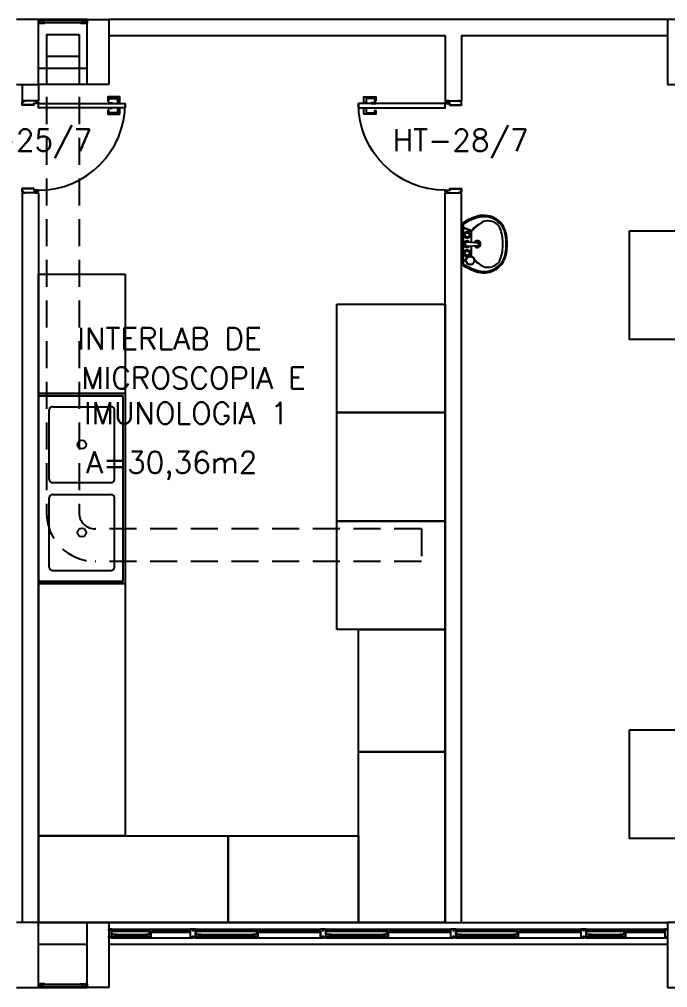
# Model space of a CAD drawing. Header units: millimetres. Extents: x 2128 to 2646, y 1972 to 2207.
# Drawn here: x 2482.24 to 2488.21, y 2093.32 to 2102.24 of the extents above; entities that cross this region are included whole.
import ezdxf

# ---------------------------------------------------------------- set-up
doc = ezdxf.new("R2010")
doc.units = ezdxf.units.MM
doc.linetypes.add('HIDDEN', pattern=[0.375, 0.25, -0.125])
for name, color, linetype in [('AC-PROJEÇÃO', 1, 'HIDDEN'), ('AC-VISTA', 2, 'Continuous'), ('AR-ALV', 2, 'Continuous'), ('AR-BANCADAS', 1, 'Continuous'), ('AR-ESQ', 1, 'Continuous'), ('AR-ESTC', 3, 'Continuous'), ('AR-PEITORIL', 1, 'Continuous'), ('AR-PORTA', 1, 'Continuous'), ('AR-WC', 7, 'Continuous'), ('BC- VISTA', 1, 'Continuous'), ('BC-CUBA', 1, 'Continuous'), ('COZ1', 1, 'Continuous'), ('DT-ESQ-BAGUETE-C', 1, 'Continuous'), ('DT-ESQ-BAGUETE-V', 1, 'Continuous'), ('DT-ESQ-CHAPA DOBRADA-V', 1, 'Continuous'), ('DT-ESQ-PERFIL CADEIRA-C', 2, 'Continuous'), ('DT-ESQ-PERFIL CADEIRA-V', 2, 'Continuous'), ('DT-ESQ-PERFIL U SIMPLES-C', 2, 'Continuous'), ('DT-ESQ-PERFIL U-C', 2, 'Continuous'), ('DT-ESQ-PERFIL U-V', 1, 'Continuous'), ('DT-ESQ-VENEZIANA-C', 1, 'Continuous'), ('DT-ESQ-VENEZIANA-V', 1, 'Continuous'), ('DT-ESQ-VIDRO-C', 2, 'Continuous'), ('DT-TXTMOD', 1, 'Continuous'), ('ENDEREÇO', 2, 'Continuous'), ('maçaneta', 1, 'Continuous'), ('mov', 1, 'Continuous'), ('PM-PERFIL U-C', 2, 'Continuous'), ('pm1', 2, 'Continuous'), ('TEXTO', 2, 'Continuous'), ('WC1', 1, 'Continuous'), ('WC2', 1, 'Continuous'), ('WC3', 1, 'Continuous'), ('Área', 2, 'Continuous')]:
    doc.layers.add(name, color=color, linetype=linetype)
doc.styles.add('S10', font='simplex.shx', dxfattribs={"height": 0.1})
doc.styles.add('UNB-100', font='simplex.shx', dxfattribs={"height": 0.2})
doc.styles.add('UNB1-100', font='simplex.shx', dxfattribs={"height": 0.2})

# ---------------------------------------------------------------- blocks, each defined once
blk = doc.blocks.new('BCP17')
at = {"layer": 'BC- VISTA'}
blk.add_lwpolyline([(0.8, 0), (0.8, -2.325), (0, -2.325), (0, 0)], close=True, dxfattribs=at)
blk = doc.blocks.new('BCP08')
at = {"layer": 'BC- VISTA'}
blk.add_lwpolyline([(0.8, 0), (0.8, -1.1), (0, -1.1), (0, 0)], close=True, dxfattribs=at)
blk = doc.blocks.new('LVTR-01P')
at = {"layer": 'WC1'}
for centre, radius, start, end in [((0.2424, -0.2861), 0.5176, 146.45009, 164.88853), ((-0.2424, -0.2861), 0.5176, 15.11147, 33.54991), ((-0.0544, -0.2059), 0.2102, 164.88853, 261.87462), ((0.0544, -0.2059), 0.2102, 278.12538, 15.11147), ((0, 0.175), 0.595, 261.87462, 270), ((0, 0.175), 0.595, 270, 278.12538)]:
    blk.add_arc(centre, radius, start, end, dxfattribs=at)
at = {"layer": 'WC2'}
for p, q in [((0.189, 0), (-0.189, 0)), ((-0.1869, -0.02), (0.1869, -0.02)), ((-0.0199, -0.0561), (-0.0119, -0.1511)), ((0.0195, -0.0561), (0.0115, -0.1511)), ((-0.112, -0.0924), (-0.0168, -0.0924)), ((0.0165, -0.0924), (0.1161, -0.0924))]:
    blk.add_line(p, q, dxfattribs=at)
for centre, radius in [((-0.15, -0.08), 0.04), ((-0.084, -0.0525), 0.02), ((0.084, -0.0525), 0.02)]:
    blk.add_circle(centre, radius, dxfattribs=at)
for centre, radius, start, end in [((-0.0002, -0.0527), 0.02, 350.37518, 189.62482), ((-0.0909, -0.2449), 0.1233, 139.44029, 252.413), ((4.9199, -4.5336), 6.7189, 138.93408, 139.44029), ((-0.0002, -0.1501), 0.0118, 184.81241, 355.18759), ((0.1161, -0.105), 0.0126, 41.32768, 90), ((-4.9199, -4.5336), 6.7189, 40.55971, 41.32768), ((0.0909, -0.2449), 0.1233, 287.587, 40.55971), ((0, 0.042), 0.4242, 252.413, 270), ((0, 0.042), 0.4242, 270, 287.587)]:
    blk.add_arc(centre, radius, start, end, dxfattribs=at)
at = {"layer": 'WC3'}
for p, q in [((-0.152, -0.02), (-0.152, -0.0401)), ((-0.148, -0.02), (-0.148, -0.0401)), ((-0.148, -0.0276), (-0.1415, -0.0409)), ((-0.148, -0.0335), (-0.1456, -0.0402)), ((0.1518, -0.02), (0.1161, -0.0924)), ((0.1528, -0.02), (0.1256, -0.0967))]:
    blk.add_line(p, q, dxfattribs=at)
for centre, radius in [((-0.15, -0.08), 0.037), ((-0.084, -0.0525), 0.03), ((0.084, -0.0525), 0.03)]:
    blk.add_circle(centre, radius, dxfattribs=at)
for centre, radius, start, end in [((0.2424, -0.2861), 0.505, 148.20722, 165.28172), ((0, -0.0525), 0.03, 308.80431, 231.19569), ((-0.2424, -0.2861), 0.505, 14.71828, 31.79278), ((-0.0531, -0.2084), 0.1995, 165.28172, 262.11494), ((5.2813, -4.0721), 6.7189, 143.96959, 144.44029), ((0, -0.1449), 0.0315, 117.94879, 62.76724), ((0, -0.1449), 0.021, 130.92554, 50.29094), ((0.0531, -0.2084), 0.1995, 277.88506, 14.71828), ((0.1319, -0.1152), 0.0137, 36.16525, 98.27106), ((-5.2813, -4.0721), 6.7189, 35.55971, 36.16525), ((0, 0.175), 0.5866, 262.11494, 270), ((0, 0.175), 0.5866, 270, 277.88506)]:
    blk.add_arc(centre, radius, start, end, dxfattribs=at)
blk = doc.blocks.new('BCP29')
at = {"layer": 'BC- VISTA'}
for p, q in [((0, -1), (0, 0)), ((0, 0), (1, 0)), ((1, 0), (1, -1)), ((1, -1), (0, -1))]:
    blk.add_line(p, q, dxfattribs=at)
blk = doc.blocks.new('BCP27')
at = {"layer": 'BC- VISTA'}
blk.add_lwpolyline([(0.8, 0), (0.8, -1.125), (0, -1.125), (0, 0)], close=True, dxfattribs=at)
blk = doc.blocks.new('CUBApnt-01P')
at = {"layer": 'COZ1'}
for p, q in [((-0.35, -0.1305), (-0.35, -0.6705)), ((-0.32, -0.1005), (0.32, -0.1005)), ((0.35, -0.1305), (0.35, -0.6705)), ((-0.32, -0.7005), (0.32, -0.7005))]:
    blk.add_line(p, q, dxfattribs=at)
blk.add_circle((0, -0.4005), 0.04, dxfattribs=at)
for centre, start, end in [((-0.32, -0.1305), 90, 180), ((0.32, -0.1305), 0, 90), ((-0.32, -0.6705), 180, 270), ((0.32, -0.6705), 270, 0)]:
    blk.add_arc(centre, 0.03, start, end, dxfattribs=at)
blk = doc.blocks.new('BCP04')
at = {"layer": 'BC- VISTA'}
for p, q in [((0, -0.02), (0.78, -0.02)), ((0.78, -0.02), (0.78, -1.73)), ((0.78, -1.73), (0, -1.73))]:
    blk.add_line(p, q, dxfattribs=at)
blk.add_lwpolyline([(0.8, 0), (0.8, -1.75), (0, -1.75), (0, 0)], close=True, dxfattribs=at)
at = {"layer": 'BC-CUBA', "rotation": 90}
for p in [(0, -0.47), (0, -1.28)]:
    blk.add_blockref('CUBApnt-01P', p, dxfattribs=at)
blk = doc.blocks.new('BCP16')
at = {"layer": 'BC- VISTA'}
blk.add_lwpolyline([(0.8, 0), (0.8, -1.75), (0, -1.75), (0, 0)], close=True, dxfattribs=at)
blk = doc.blocks.new('BCP14')
at = {"layer": 'BC- VISTA'}
blk.add_lwpolyline([(0.8, 0), (0.8, -1.575), (0, -1.575), (0, 0)], close=True, dxfattribs=at)
blk = doc.blocks.new('BCP11')
at = {"layer": 'BC- VISTA'}
blk.add_lwpolyline([(0.8, 0), (0.8, -1.2), (0, -1.2), (0, 0)], close=True, dxfattribs=at)
blk = doc.blocks.new('BCL15')
at = {"layer": 'BC- VISTA'}
blk.add_lwpolyline([(1, 0), (1, -1.4), (0, -1.4), (0, 0)], close=True, dxfattribs=at)
blk = doc.blocks.new('EF40-P')
at = {"layer": 'DT-ESQ-BAGUETE-C', "ltscale": 0.1}
for points in [[(0.4225, -0.08), (0.409, -0.08), (0.409, -0.0785), (0.422, -0.0785, 0.414214), (0.4225, -0.078), (0.4225, -0.067, 0.414214), (0.422, -0.0665), (0.409, -0.0665), (0.409, -0.065), (0.4225, -0.065, -0.414214), (0.424, -0.0665), (0.424, -0.0785, -0.414214)], [(0.7015, -0.08), (0.715, -0.08), (0.715, -0.0785), (0.702, -0.0785, -0.414214), (0.7015, -0.078), (0.7015, -0.067, -0.414214), (0.702, -0.0665), (0.715, -0.0665), (0.715, -0.065), (0.7015, -0.065, 0.414214), (0.7, -0.0665), (0.7, -0.0785, 0.414214)], [(1.41, -0.08), (1.3965, -0.08), (1.3965, -0.0785), (1.4095, -0.0785, 0.414214), (1.41, -0.078), (1.41, -0.067, 0.414214), (1.4095, -0.0665), (1.3965, -0.0665), (1.3965, -0.065), (1.41, -0.065, -0.414214), (1.4115, -0.0665), (1.4115, -0.0785, -0.414214)], [(1.9015, -0.08), (1.915, -0.08), (1.915, -0.0785), (1.902, -0.0785, -0.414214), (1.9015, -0.078), (1.9015, -0.067, -0.414214), (1.902, -0.0665), (1.915, -0.0665), (1.915, -0.065), (1.9015, -0.065, 0.414214), (1.9, -0.0665), (1.9, -0.0785, 0.414214)], [(2.61, -0.08), (2.5965, -0.08), (2.5965, -0.0785), (2.6095, -0.0785, 0.414214), (2.61, -0.078), (2.61, -0.067, 0.414214), (2.6095, -0.0665), (2.5965, -0.0665), (2.5965, -0.065), (2.61, -0.065, -0.414214), (2.6115, -0.0665), (2.6115, -0.0785, -0.414214)], [(3.1015, -0.08), (3.115, -0.08), (3.115, -0.0785), (3.102, -0.0785, -0.414214), (3.1015, -0.078), (3.1015, -0.067, -0.414214), (3.102, -0.0665), (3.115, -0.0665), (3.115, -0.065), (3.1015, -0.065, 0.414214), (3.1, -0.0665), (3.1, -0.0785, 0.414214)], [(3.81, -0.08), (3.7965, -0.08), (3.7965, -0.0785), (3.8095, -0.0785, 0.414214), (3.81, -0.078), (3.81, -0.067, 0.414214), (3.8095, -0.0665), (3.7965, -0.0665), (3.7965, -0.065), (3.81, -0.065, -0.414214), (3.8115, -0.0665), (3.8115, -0.0785, -0.414214)], [(4.3015, -0.08), (4.315, -0.08), (4.315, -0.0785), (4.302, -0.0785, -0.414214), (4.3015, -0.078), (4.3015, -0.067, -0.414214), (4.302, -0.0665), (4.315, -0.0665), (4.315, -0.065), (4.3015, -0.065, 0.414214), (4.3, -0.0665), (4.3, -0.0785, 0.414214)], [(4.7975, -0.08), (4.784, -0.08), (4.784, -0.0785), (4.797, -0.0785, 0.414214), (4.7975, -0.078), (4.7975, -0.067, 0.414214), (4.797, -0.0665), (4.784, -0.0665), (4.784, -0.065), (4.7975, -0.065, -0.414214), (4.799, -0.0665), (4.799, -0.0785, -0.414214)], [(5.0765, -0.08), (5.09, -0.08), (5.09, -0.0785), (5.077, -0.0785, -0.414214), (5.0765, -0.078), (5.0765, -0.067, -0.414214), (5.077, -0.0665), (5.09, -0.0665), (5.09, -0.065), (5.0765, -0.065, 0.414214), (5.075, -0.0665), (5.075, -0.0785, 0.414214)], [(0.0735, -0.125), (0.06, -0.125), (0.06, -0.1235), (0.073, -0.1235, 0.414214), (0.0735, -0.123), (0.0735, -0.112, 0.414214), (0.073, -0.1115), (0.06, -0.1115), (0.06, -0.11), (0.0735, -0.11, -0.414214), (0.075, -0.1115), (0.075, -0.1235, -0.414214)], [(0.339, -0.125), (0.3525, -0.125), (0.3525, -0.1235), (0.3395, -0.1235, -0.414214), (0.339, -0.123), (0.339, -0.112, -0.414214), (0.3395, -0.1115), (0.3525, -0.1115), (0.3525, -0.11), (0.339, -0.11, 0.414214), (0.3375, -0.1115), (0.3375, -0.1235, 0.414214)], [(0.8485, -0.125), (0.835, -0.125), (0.835, -0.1235), (0.848, -0.1235, 0.414214), (0.8485, -0.123), (0.8485, -0.112, 0.414214), (0.848, -0.1115), (0.835, -0.1115), (0.835, -0.11), (0.8485, -0.11, -0.414214), (0.85, -0.1115), (0.85, -0.1235, -0.414214)], [(1.3265, -0.125), (1.34, -0.125), (1.34, -0.1235), (1.327, -0.1235, -0.414214), (1.3265, -0.123), (1.3265, -0.112, -0.414214), (1.327, -0.1115), (1.34, -0.1115), (1.34, -0.11), (1.3265, -0.11, 0.414214), (1.325, -0.1115), (1.325, -0.1235, 0.414214)], [(2.0485, -0.125), (2.035, -0.125), (2.035, -0.1235), (2.048, -0.1235, 0.414214), (2.0485, -0.123), (2.0485, -0.112, 0.414214), (2.048, -0.1115), (2.035, -0.1115), (2.035, -0.11), (2.0485, -0.11, -0.414214), (2.05, -0.1115), (2.05, -0.1235, -0.414214)], [(2.5265, -0.125), (2.54, -0.125), (2.54, -0.1235), (2.527, -0.1235, -0.414214), (2.5265, -0.123), (2.5265, -0.112, -0.414214), (2.527, -0.1115), (2.54, -0.1115), (2.54, -0.11), (2.5265, -0.11, 0.414214), (2.525, -0.1115), (2.525, -0.1235, 0.414214)], [(3.2485, -0.125), (3.235, -0.125), (3.235, -0.1235), (3.248, -0.1235, 0.414214), (3.2485, -0.123), (3.2485, -0.112, 0.414214), (3.248, -0.1115), (3.235, -0.1115), (3.235, -0.11), (3.2485, -0.11, -0.414214), (3.25, -0.1115), (3.25, -0.1235, -0.414214)], [(3.7265, -0.125), (3.74, -0.125), (3.74, -0.1235), (3.727, -0.1235, -0.414214), (3.7265, -0.123), (3.7265, -0.112, -0.414214), (3.727, -0.1115), (3.74, -0.1115), (3.74, -0.11), (3.7265, -0.11, 0.414214), (3.725, -0.1115), (3.725, -0.1235, 0.414214)], [(4.4485, -0.125), (4.435, -0.125), (4.435, -0.1235), (4.448, -0.1235, 0.414214), (4.4485, -0.123), (4.4485, -0.112, 0.414214), (4.448, -0.1115), (4.435, -0.1115), (4.435, -0.11), (4.4485, -0.11, -0.414214), (4.45, -0.1115), (4.45, -0.1235, -0.414214)], [(4.714, -0.125), (4.7275, -0.125), (4.7275, -0.1235), (4.7145, -0.1235, -0.414214), (4.714, -0.123), (4.714, -0.112, -0.414214), (4.7145, -0.1115), (4.7275, -0.1115), (4.7275, -0.11), (4.714, -0.11, 0.414214), (4.7125, -0.1115), (4.7125, -0.1235, 0.414214)]]:
    blk.add_lwpolyline(points, format="xyb", close=True, dxfattribs=at)
at = {"layer": 'DT-ESQ-BAGUETE-V', "ltscale": 0.1}
for p, q in [((0.4225, -0.065), (0.7015, -0.065)), ((1.41, -0.065), (1.9015, -0.065)), ((2.61, -0.065), (3.1015, -0.065)), ((3.81, -0.065), (4.3015, -0.065)), ((4.7975, -0.065), (5.0765, -0.065)), ((0.0735, -0.11), (0.339, -0.11)), ((0.8485, -0.11), (1.3265, -0.11)), ((2.0485, -0.11), (2.5265, -0.11)), ((3.2485, -0.11), (3.7265, -0.11)), ((4.4485, -0.11), (4.714, -0.11))]:
    blk.add_line(p, q, dxfattribs=at)
at = {"layer": 'DT-ESQ-CHAPA DOBRADA-V', "ltscale": 0.1}
for p, q in [((0.025, -0.077), (0.374, -0.077)), ((0.025, -0.08), (0.374, -0.08)), ((0.8, -0.077), (1.3615, -0.077)), ((0.8, -0.08), (1.3615, -0.08)), ((2, -0.077), (2.5615, -0.077)), ((2, -0.08), (2.5615, -0.08)), ((3.2, -0.077), (3.7615, -0.077)), ((3.2, -0.08), (3.7615, -0.08)), ((4.4, -0.077), (4.749, -0.077)), ((4.4, -0.08), (4.749, -0.08))]:
    blk.add_line(p, q, dxfattribs=at)
at = {"layer": 'DT-ESQ-PERFIL CADEIRA-C', "ltscale": 0.1}
for p, q in [((0.376, -0.0885), (0.4225, -0.0885)), ((0.75, -0.0885), (0.7015, -0.0885)), ((1.3635, -0.0885), (1.41, -0.0885)), ((1.95, -0.0885), (1.9015, -0.0885)), ((2.5635, -0.0885), (2.61, -0.0885)), ((3.15, -0.0885), (3.1015, -0.0885)), ((3.7635, -0.0885), (3.81, -0.0885)), ((4.35, -0.0885), (4.3015, -0.0885)), ((4.751, -0.0885), (4.7975, -0.0885)), ((5.125, -0.0885), (5.0765, -0.0885)), ((0.025, -0.1335), (0.0735, -0.1335)), ((0.3855, -0.1335), (0.339, -0.1335)), ((0.8, -0.1335), (0.8485, -0.1335)), ((1.373, -0.1335), (1.3265, -0.1335)), ((2, -0.1335), (2.0485, -0.1335)), ((2.573, -0.1335), (2.5265, -0.1335)), ((3.2, -0.1335), (3.2485, -0.1335)), ((3.773, -0.1335), (3.7265, -0.1335)), ((4.4, -0.1335), (4.4485, -0.1335)), ((4.7605, -0.1335), (4.714, -0.1335))]:
    blk.add_line(p, q, dxfattribs=at)
for points in [[(0.4225, -0.087, -1), (0.4225, -0.09), (0.376, -0.09, -0.414214), (0.374, -0.088), (0.374, -0.067, -0.414214), (0.376, -0.065), (0.4075, -0.065, -0.414214), (0.409, -0.0665), (0.409, -0.087)], [(0.409, -0.0885, -0.198913), (0.4079, -0.0881, -0.198913), (0.4075, -0.087), (0.4075, -0.067, 0.414214), (0.407, -0.0665), (0.376, -0.0665, 0.414214), (0.3755, -0.067), (0.3755, -0.088, 0.414214), (0.376, -0.0885)], [(0.7015, -0.09), (0.75, -0.09), (0.75, -0.0885), (0.715, -0.0885, 0.198912), (0.7161, -0.0881, 0.198913), (0.7165, -0.087), (0.7165, -0.067, -0.414214), (0.717, -0.0665), (0.75, -0.0665), (0.75, -0.065), (0.7165, -0.065, 0.414214), (0.715, -0.0665), (0.715, -0.0785), (0.715, -0.08), (0.715, -0.087), (0.7015, -0.087, 1)], [(1.41, -0.087, -1), (1.41, -0.09), (1.3635, -0.09, -0.414214), (1.3615, -0.088), (1.3615, -0.067, -0.414214), (1.3635, -0.065), (1.395, -0.065, -0.414214), (1.3965, -0.0665), (1.3965, -0.087)], [(1.3965, -0.0885, -0.198913), (1.3954, -0.0881, -0.198913), (1.395, -0.087), (1.395, -0.067, 0.414214), (1.3945, -0.0665), (1.3635, -0.0665, 0.414214), (1.363, -0.067), (1.363, -0.088, 0.414214), (1.3635, -0.0885)], [(1.9015, -0.09), (1.95, -0.09), (1.95, -0.0885), (1.915, -0.0885, 0.198912), (1.9161, -0.0881, 0.198913), (1.9165, -0.087), (1.9165, -0.067, -0.414214), (1.917, -0.0665), (1.95, -0.0665), (1.95, -0.065), (1.9165, -0.065, 0.414214), (1.915, -0.0665), (1.915, -0.0785), (1.915, -0.08), (1.915, -0.087), (1.9015, -0.087, 1)], [(2.61, -0.087, -1), (2.61, -0.09), (2.5635, -0.09, -0.414214), (2.5615, -0.088), (2.5615, -0.067, -0.414214), (2.5635, -0.065), (2.595, -0.065, -0.414214), (2.5965, -0.0665), (2.5965, -0.087)], [(2.5965, -0.0885, -0.198913), (2.5954, -0.0881, -0.198913), (2.595, -0.087), (2.595, -0.067, 0.414214), (2.5945, -0.0665), (2.5635, -0.0665, 0.414214), (2.563, -0.067), (2.563, -0.088, 0.414214), (2.5635, -0.0885)], [(3.1015, -0.09), (3.15, -0.09), (3.15, -0.0885), (3.115, -0.0885, 0.198912), (3.1161, -0.0881, 0.198913), (3.1165, -0.087), (3.1165, -0.067, -0.414214), (3.117, -0.0665), (3.15, -0.0665), (3.15, -0.065), (3.1165, -0.065, 0.414214), (3.115, -0.0665), (3.115, -0.0785), (3.115, -0.08), (3.115, -0.087), (3.1015, -0.087, 1)], [(3.81, -0.087, -1), (3.81, -0.09), (3.7635, -0.09, -0.414214), (3.7615, -0.088), (3.7615, -0.067, -0.414214), (3.7635, -0.065), (3.795, -0.065, -0.414214), (3.7965, -0.0665), (3.7965, -0.087)], [(3.7965, -0.0885, -0.198913), (3.7954, -0.0881, -0.198913), (3.795, -0.087), (3.795, -0.067, 0.414214), (3.7945, -0.0665), (3.7635, -0.0665, 0.414214), (3.763, -0.067), (3.763, -0.088, 0.414214), (3.7635, -0.0885)], [(4.3015, -0.09), (4.35, -0.09), (4.35, -0.0885), (4.315, -0.0885, 0.198912), (4.3161, -0.0881, 0.198913), (4.3165, -0.087), (4.3165, -0.067, -0.414214), (4.317, -0.0665), (4.35, -0.0665), (4.35, -0.065), (4.3165, -0.065, 0.414214), (4.315, -0.0665), (4.315, -0.0785), (4.315, -0.08), (4.315, -0.087), (4.3015, -0.087, 1)], [(4.7975, -0.087, -1), (4.7975, -0.09), (4.751, -0.09, -0.414214), (4.749, -0.088), (4.749, -0.067, -0.414214), (4.751, -0.065), (4.7825, -0.065, -0.414214), (4.784, -0.0665), (4.784, -0.087)], [(4.784, -0.0885, -0.198913), (4.7829, -0.0881, -0.198913), (4.7825, -0.087), (4.7825, -0.067, 0.414214), (4.782, -0.0665), (4.751, -0.0665, 0.414214), (4.7505, -0.067), (4.7505, -0.088, 0.414214), (4.751, -0.0885)], [(5.0765, -0.09), (5.125, -0.09), (5.125, -0.0885), (5.09, -0.0885, 0.198912), (5.0911, -0.0881, 0.198913), (5.0915, -0.087), (5.0915, -0.067, -0.414214), (5.092, -0.0665), (5.125, -0.0665), (5.125, -0.065), (5.0915, -0.065, 0.414214), (5.09, -0.0665), (5.09, -0.0785), (5.09, -0.08), (5.09, -0.087), (5.0765, -0.087, 1)], [(0.0735, -0.135), (0.025, -0.135), (0.025, -0.1335), (0.06, -0.1335, -0.198912), (0.0589, -0.1331, -0.198913), (0.0585, -0.132), (0.0585, -0.112, 0.414214), (0.058, -0.1115), (0.025, -0.1115), (0.025, -0.11), (0.0585, -0.11, -0.414214), (0.06, -0.1115), (0.06, -0.1235), (0.06, -0.125), (0.06, -0.132), (0.0735, -0.132, -1)], [(0.339, -0.132, 1), (0.339, -0.135), (0.3855, -0.135, 0.414214), (0.3875, -0.133), (0.3875, -0.112, 0.414214), (0.3855, -0.11), (0.354, -0.11, 0.414214), (0.3525, -0.1115), (0.3525, -0.132)], [(0.3525, -0.1335, 0.198913), (0.3536, -0.1331, 0.198913), (0.354, -0.132), (0.354, -0.112, -0.414214), (0.3545, -0.1115), (0.3855, -0.1115, -0.414214), (0.386, -0.112), (0.386, -0.133, -0.414214), (0.3855, -0.1335)], [(0.8485, -0.135), (0.8, -0.135), (0.8, -0.1335), (0.835, -0.1335, -0.198912), (0.8339, -0.1331, -0.198913), (0.8335, -0.132), (0.8335, -0.112, 0.414214), (0.833, -0.1115), (0.8, -0.1115), (0.8, -0.11), (0.8335, -0.11, -0.414214), (0.835, -0.1115), (0.835, -0.1235), (0.835, -0.125), (0.835, -0.132), (0.8485, -0.132, -1)], [(1.3265, -0.132, 1), (1.3265, -0.135), (1.373, -0.135, 0.414214), (1.375, -0.133), (1.375, -0.112, 0.414214), (1.373, -0.11), (1.3415, -0.11, 0.414214), (1.34, -0.1115), (1.34, -0.132)], [(1.34, -0.1335, 0.198913), (1.3411, -0.1331, 0.198913), (1.3415, -0.132), (1.3415, -0.112, -0.414214), (1.342, -0.1115), (1.373, -0.1115, -0.414214), (1.3735, -0.112), (1.3735, -0.133, -0.414214), (1.373, -0.1335)], [(2.0485, -0.135), (2, -0.135), (2, -0.1335), (2.035, -0.1335, -0.198912), (2.0339, -0.1331, -0.198913), (2.0335, -0.132), (2.0335, -0.112, 0.414214), (2.033, -0.1115), (2, -0.1115), (2, -0.11), (2.0335, -0.11, -0.414214), (2.035, -0.1115), (2.035, -0.1235), (2.035, -0.125), (2.035, -0.132), (2.0485, -0.132, -1)], [(2.5265, -0.132, 1), (2.5265, -0.135), (2.573, -0.135, 0.414214), (2.575, -0.133), (2.575, -0.112, 0.414214), (2.573, -0.11), (2.5415, -0.11, 0.414214), (2.54, -0.1115), (2.54, -0.132)], [(2.54, -0.1335, 0.198913), (2.5411, -0.1331, 0.198913), (2.5415, -0.132), (2.5415, -0.112, -0.414214), (2.542, -0.1115), (2.573, -0.1115, -0.414214), (2.5735, -0.112), (2.5735, -0.133, -0.414214), (2.573, -0.1335)], [(3.2485, -0.135), (3.2, -0.135), (3.2, -0.1335), (3.235, -0.1335, -0.198912), (3.2339, -0.1331, -0.198913), (3.2335, -0.132), (3.2335, -0.112, 0.414214), (3.233, -0.1115), (3.2, -0.1115), (3.2, -0.11), (3.2335, -0.11, -0.414214), (3.235, -0.1115), (3.235, -0.1235), (3.235, -0.125), (3.235, -0.132), (3.2485, -0.132, -1)], [(3.7265, -0.132, 1), (3.7265, -0.135), (3.773, -0.135, 0.414214), (3.775, -0.133), (3.775, -0.112, 0.414214), (3.773, -0.11), (3.7415, -0.11, 0.414214), (3.74, -0.1115), (3.74, -0.132)], [(3.74, -0.1335, 0.198913), (3.7411, -0.1331, 0.198913), (3.7415, -0.132), (3.7415, -0.112, -0.414214), (3.742, -0.1115), (3.773, -0.1115, -0.414214), (3.7735, -0.112), (3.7735, -0.133, -0.414214), (3.773, -0.1335)], [(4.4485, -0.135), (4.4, -0.135), (4.4, -0.1335), (4.435, -0.1335, -0.198912), (4.4339, -0.1331, -0.198913), (4.4335, -0.132), (4.4335, -0.112, 0.414214), (4.433, -0.1115), (4.4, -0.1115), (4.4, -0.11), (4.4335, -0.11, -0.414214), (4.435, -0.1115), (4.435, -0.1235), (4.435, -0.125), (4.435, -0.132), (4.4485, -0.132, -1)], [(4.714, -0.132, 1), (4.714, -0.135), (4.7605, -0.135, 0.414214), (4.7625, -0.133), (4.7625, -0.112, 0.414214), (4.7605, -0.11), (4.729, -0.11, 0.414214), (4.7275, -0.1115), (4.7275, -0.132)], [(4.7275, -0.1335, 0.198913), (4.7286, -0.1331, 0.198913), (4.729, -0.132), (4.729, -0.112, -0.414214), (4.7295, -0.1115), (4.7605, -0.1115, -0.414214), (4.761, -0.112), (4.761, -0.133, -0.414214), (4.7605, -0.1335)]]:
    blk.add_lwpolyline(points, format="xyb", close=True, dxfattribs=at)
at = {"layer": 'DT-ESQ-PERFIL CADEIRA-V', "ltscale": 0.1}
for p, q in [((0.0735, -0.135), (0.339, -0.135)), ((0.4075, -0.09), (0.7015, -0.09)), ((0.8485, -0.135), (1.3265, -0.135)), ((1.395, -0.09), (1.9015, -0.09)), ((2.0485, -0.135), (2.5265, -0.135)), ((2.595, -0.09), (3.1015, -0.09)), ((3.2485, -0.135), (3.7265, -0.135)), ((3.795, -0.09), (4.3015, -0.09)), ((4.4485, -0.135), (4.714, -0.135)), ((4.7825, -0.09), (5.0765, -0.09))]:
    blk.add_line(p, q, dxfattribs=at)
at = {"layer": 'DT-ESQ-PERFIL U SIMPLES-C', "ltscale": 0.1}
for points in [[(0.376, -0.102), (0.384, -0.102), (0.384, -0.1005), (0.376, -0.1005, -0.414214), (0.3755, -0.1), (0.3755, -0.092, -0.414214), (0.376, -0.0915), (0.384, -0.0915), (0.384, -0.09), (0.376, -0.09, 0.414214), (0.374, -0.092), (0.374, -0.1, 0.414214)], [(0.3855, -0.098), (0.3775, -0.098), (0.3775, -0.0995), (0.3855, -0.0995, -0.414214), (0.386, -0.1), (0.386, -0.108, -0.414214), (0.3855, -0.1085), (0.3775, -0.1085), (0.3775, -0.11), (0.3855, -0.11, 0.414214), (0.3875, -0.108), (0.3875, -0.1, 0.414214)], [(1.3635, -0.102), (1.3715, -0.102), (1.3715, -0.1005), (1.3635, -0.1005, -0.414214), (1.363, -0.1), (1.363, -0.092, -0.414214), (1.3635, -0.0915), (1.3715, -0.0915), (1.3715, -0.09), (1.3635, -0.09, 0.414214), (1.3615, -0.092), (1.3615, -0.1, 0.414214)], [(1.373, -0.098), (1.365, -0.098), (1.365, -0.0995), (1.373, -0.0995, -0.414214), (1.3735, -0.1), (1.3735, -0.108, -0.414214), (1.373, -0.1085), (1.365, -0.1085), (1.365, -0.11), (1.373, -0.11, 0.414214), (1.375, -0.108), (1.375, -0.1, 0.414214)], [(2.5635, -0.102), (2.5715, -0.102), (2.5715, -0.1005), (2.5635, -0.1005, -0.414214), (2.563, -0.1), (2.563, -0.092, -0.414214), (2.5635, -0.0915), (2.5715, -0.0915), (2.5715, -0.09), (2.5635, -0.09, 0.414214), (2.5615, -0.092), (2.5615, -0.1, 0.414214)], [(2.573, -0.098), (2.565, -0.098), (2.565, -0.0995), (2.573, -0.0995, -0.414214), (2.5735, -0.1), (2.5735, -0.108, -0.414214), (2.573, -0.1085), (2.565, -0.1085), (2.565, -0.11), (2.573, -0.11, 0.414214), (2.575, -0.108), (2.575, -0.1, 0.414214)], [(3.7635, -0.102), (3.7715, -0.102), (3.7715, -0.1005), (3.7635, -0.1005, -0.414214), (3.763, -0.1), (3.763, -0.092, -0.414214), (3.7635, -0.0915), (3.7715, -0.0915), (3.7715, -0.09), (3.7635, -0.09, 0.414214), (3.7615, -0.092), (3.7615, -0.1, 0.414214)], [(3.773, -0.098), (3.765, -0.098), (3.765, -0.0995), (3.773, -0.0995, -0.414214), (3.7735, -0.1), (3.7735, -0.108, -0.414214), (3.773, -0.1085), (3.765, -0.1085), (3.765, -0.11), (3.773, -0.11, 0.414214), (3.775, -0.108), (3.775, -0.1, 0.414214)], [(4.751, -0.102), (4.759, -0.102), (4.759, -0.1005), (4.751, -0.1005, -0.414214), (4.7505, -0.1), (4.7505, -0.092, -0.414214), (4.751, -0.0915), (4.759, -0.0915), (4.759, -0.09), (4.751, -0.09, 0.414214), (4.749, -0.092), (4.749, -0.1, 0.414214)], [(4.7605, -0.098), (4.7525, -0.098), (4.7525, -0.0995), (4.7605, -0.0995, -0.414214), (4.761, -0.1), (4.761, -0.108, -0.414214), (4.7605, -0.1085), (4.7525, -0.1085), (4.7525, -0.11), (4.7605, -0.11, 0.414214), (4.7625, -0.108), (4.7625, -0.1, 0.414214)]]:
    blk.add_lwpolyline(points, format="xyb", close=True, dxfattribs=at)
at = {"layer": 'DT-ESQ-PERFIL U-C', "ltscale": 0.1}
for points in [[(0, -0.0615, -0.414214), (0.0015, -0.06), (0.0235, -0.06, -0.414214), (0.025, -0.0615), (0.025, -0.1385, -0.414214), (0.0235, -0.14), (0.0015, -0.14, -0.414214), (0, -0.1385), (0, -0.125), (0.0015, -0.125), (0.0015, -0.138, 0.414214), (0.002, -0.1385), (0.023, -0.1385, 0.414214), (0.0235, -0.138), (0.0235, -0.062, 0.414214), (0.023, -0.0615), (0.002, -0.0615, 0.414214), (0.0015, -0.062), (0.0015, -0.075), (0, -0.075)], [(0.775, -0.0615, 0.414214), (0.7735, -0.06), (0.7515, -0.06, 0.414214), (0.75, -0.0615), (0.75, -0.1385, 0.414214), (0.7515, -0.14), (0.7735, -0.14, 0.414214), (0.775, -0.1385), (0.775, -0.125), (0.7735, -0.125), (0.7735, -0.138, -0.414214), (0.773, -0.1385), (0.752, -0.1385, -0.414214), (0.7515, -0.138), (0.7515, -0.062, -0.414214), (0.752, -0.0615), (0.773, -0.0615, -0.414214), (0.7735, -0.062), (0.7735, -0.075), (0.775, -0.075)], [(0.775, -0.0615, -0.414214), (0.7765, -0.06), (0.7985, -0.06, -0.414214), (0.8, -0.0615), (0.8, -0.1385, -0.414214), (0.7985, -0.14), (0.7765, -0.14, -0.414214), (0.775, -0.1385), (0.775, -0.125), (0.7765, -0.125), (0.7765, -0.138, 0.414214), (0.777, -0.1385), (0.798, -0.1385, 0.414214), (0.7985, -0.138), (0.7985, -0.062, 0.414214), (0.798, -0.0615), (0.777, -0.0615, 0.414214), (0.7765, -0.062), (0.7765, -0.075), (0.775, -0.075)], [(1.975, -0.0615, 0.414214), (1.9735, -0.06), (1.9515, -0.06, 0.414214), (1.95, -0.0615), (1.95, -0.1385, 0.414214), (1.9515, -0.14), (1.9735, -0.14, 0.414214), (1.975, -0.1385), (1.975, -0.125), (1.9735, -0.125), (1.9735, -0.138, -0.414214), (1.973, -0.1385), (1.952, -0.1385, -0.414214), (1.9515, -0.138), (1.9515, -0.062, -0.414214), (1.952, -0.0615), (1.973, -0.0615, -0.414214), (1.9735, -0.062), (1.9735, -0.075), (1.975, -0.075)], [(1.975, -0.0615, -0.414214), (1.9765, -0.06), (1.9985, -0.06, -0.414214), (2, -0.0615), (2, -0.1385, -0.414214), (1.9985, -0.14), (1.9765, -0.14, -0.414214), (1.975, -0.1385), (1.975, -0.125), (1.9765, -0.125), (1.9765, -0.138, 0.414214), (1.977, -0.1385), (1.998, -0.1385, 0.414214), (1.9985, -0.138), (1.9985, -0.062, 0.414214), (1.998, -0.0615), (1.977, -0.0615, 0.414214), (1.9765, -0.062), (1.9765, -0.075), (1.975, -0.075)], [(3.175, -0.0615, 0.414214), (3.1735, -0.06), (3.1515, -0.06, 0.414214), (3.15, -0.0615), (3.15, -0.1385, 0.414214), (3.1515, -0.14), (3.1735, -0.14, 0.414214), (3.175, -0.1385), (3.175, -0.125), (3.1735, -0.125), (3.1735, -0.138, -0.414214), (3.173, -0.1385), (3.152, -0.1385, -0.414214), (3.1515, -0.138), (3.1515, -0.062, -0.414214), (3.152, -0.0615), (3.173, -0.0615, -0.414214), (3.1735, -0.062), (3.1735, -0.075), (3.175, -0.075)], [(3.175, -0.0615, -0.414214), (3.1765, -0.06), (3.1985, -0.06, -0.414214), (3.2, -0.0615), (3.2, -0.1385, -0.414214), (3.1985, -0.14), (3.1765, -0.14, -0.414214), (3.175, -0.1385), (3.175, -0.125), (3.1765, -0.125), (3.1765, -0.138, 0.414214), (3.177, -0.1385), (3.198, -0.1385, 0.414214), (3.1985, -0.138), (3.1985, -0.062, 0.414214), (3.198, -0.0615), (3.177, -0.0615, 0.414214), (3.1765, -0.062), (3.1765, -0.075), (3.175, -0.075)], [(4.375, -0.0615, 0.414214), (4.3735, -0.06), (4.3515, -0.06, 0.414214), (4.35, -0.0615), (4.35, -0.1385, 0.414214), (4.3515, -0.14), (4.3735, -0.14, 0.414214), (4.375, -0.1385), (4.375, -0.125), (4.3735, -0.125), (4.3735, -0.138, -0.414214), (4.373, -0.1385), (4.352, -0.1385, -0.414214), (4.3515, -0.138), (4.3515, -0.062, -0.414214), (4.352, -0.0615), (4.373, -0.0615, -0.414214), (4.3735, -0.062), (4.3735, -0.075), (4.375, -0.075)], [(4.375, -0.0615, -0.414214), (4.3765, -0.06), (4.3985, -0.06, -0.414214), (4.4, -0.0615), (4.4, -0.1385, -0.414214), (4.3985, -0.14), (4.3765, -0.14, -0.414214), (4.375, -0.1385), (4.375, -0.125), (4.3765, -0.125), (4.3765, -0.138, 0.414214), (4.377, -0.1385), (4.398, -0.1385, 0.414214), (4.3985, -0.138), (4.3985, -0.062, 0.414214), (4.398, -0.0615), (4.377, -0.0615, 0.414214), (4.3765, -0.062), (4.3765, -0.075), (4.375, -0.075)], [(5.15, -0.0615, 0.414214), (5.1485, -0.06), (5.1265, -0.06, 0.414214), (5.125, -0.0615), (5.125, -0.1385, 0.414214), (5.1265, -0.14), (5.1485, -0.14, 0.414214), (5.15, -0.1385), (5.15, -0.125), (5.1485, -0.125), (5.1485, -0.138, -0.414214), (5.148, -0.1385), (5.127, -0.1385, -0.414214), (5.1265, -0.138), (5.1265, -0.062, -0.414214), (5.127, -0.0615), (5.148, -0.0615, -0.414214), (5.1485, -0.062), (5.1485, -0.075), (5.15, -0.075)]]:
    blk.add_lwpolyline(points, format="xyb", close=True, dxfattribs=at)
at = {"layer": 'DT-ESQ-PERFIL U-V', "ltscale": 0.1}
for p, q in [((0.0235, -0.06), (0.7515, -0.06)), ((0.7985, -0.06), (1.9515, -0.06)), ((1.9985, -0.06), (3.1515, -0.06)), ((3.1985, -0.06), (4.3515, -0.06)), ((4.3985, -0.06), (5.1265, -0.06)), ((0.0235, -0.14), (0.7515, -0.14)), ((0.7985, -0.14), (1.9515, -0.14)), ((1.9985, -0.14), (3.1515, -0.14)), ((3.1985, -0.14), (4.3515, -0.14)), ((4.3985, -0.14), (5.1265, -0.14))]:
    blk.add_line(p, q, dxfattribs=at)
at = {"layer": 'DT-ESQ-VIDRO-C', "ltscale": 0.1}
for points in [[(0.7125, -0.085), (0.7125, -0.082), (0.4115, -0.082), (0.4115, -0.085)], [(1.9125, -0.085), (1.9125, -0.082), (1.399, -0.082), (1.399, -0.085)], [(3.1125, -0.085), (3.1125, -0.082), (2.599, -0.082), (2.599, -0.085)], [(4.3125, -0.085), (4.3125, -0.082), (3.799, -0.082), (3.799, -0.085)], [(5.0875, -0.085), (5.0875, -0.082), (4.7865, -0.082), (4.7865, -0.085)], [(0.063, -0.13), (0.063, -0.127), (0.3495, -0.127), (0.3495, -0.13)], [(0.838, -0.13), (0.838, -0.127), (1.337, -0.127), (1.337, -0.13)], [(2.038, -0.13), (2.038, -0.127), (2.537, -0.127), (2.537, -0.13)], [(3.238, -0.13), (3.238, -0.127), (3.737, -0.127), (3.737, -0.13)], [(4.438, -0.13), (4.438, -0.127), (4.7245, -0.127), (4.7245, -0.13)]]:
    blk.add_lwpolyline(points, close=True, dxfattribs=at)
at = {"layer": 'DT-TXTMOD', "ltscale": 0.1, "style": 'S10', "flags": 3}
for tag, p in [('M01', (0.025, -0.28)), ('M02', (0.3253, -0.28)), ('M03', (0.627, -0.28)), ('M04', (0.9288, -0.28)), ('M05', (1.2306, -0.28)), ('M06', (1.5323, -0.28)), ('M07', (1.8341, -0.28)), ('M08', (2.1359, -0.28)), ('M09', (2.4376, -0.28)), ('M10', (2.7394, -0.28)), ('M11', (3.0412, -0.28)), ('M12', (3.3429, -0.28)), ('M13', (3.6447, -0.28)), ('M14', (3.9464, -0.28)), ('M15', (4.2482, -0.28)), ('M16', (4.55, -0.28)), ('M17', (4.8517, -0.28))]:
    blk.add_attdef(tag, p, '', height=0.1, dxfattribs=at)
blk = doc.blocks.new('EF01-P')
at = {"layer": 'DT-ESQ-BAGUETE-C', "ltscale": 0.1}
for points in [[(0.0015, 0.035), (0.015, 0.035), (0.015, 0.0335), (0.0015, 0.0335), (0.0015, 0.005), (0.015, 0.005), (0.015, 0.0035), (0.0015, 0.0035, -0.414214), (0, 0.005), (0, 0.0335, -0.414214)], [(0.4485, 0.035), (0.435, 0.035), (0.435, 0.0335), (0.4485, 0.0335), (0.4485, 0.005), (0.435, 0.005), (0.435, 0.0035), (0.4485, 0.0035, 0.414214), (0.45, 0.005), (0.45, 0.0335, 0.414214)]]:
    blk.add_lwpolyline(points, format="xyb", close=True, dxfattribs=at)
at = {"layer": 'DT-ESQ-PERFIL CADEIRA-C', "ltscale": 0.1}
for points in [[(0.01, 0.0015), (0.01, 0.003), (0.0015, 0.003, 1), (0.0015, 0), (0.015, 0, 0.414214), (0.0165, 0.0015), (0.0165, 0.0335), (0.043, 0.0335)], [(0.043, 0.0065), (0.018, 0.0065), (0.018, 0.0165), (0.0165, 0.0165), (0.0165, 0.0065, 0.414214), (0.018, 0.005), (0.043, 0.005), (0.0565, 0.005, 1), (0.0565, 0.008), (0.043, 0.008), (0.043, 0.02), (0.043, 0.032), (0.0565, 0.032, 1), (0.0565, 0.035), (0.043, 0.035), (0.0165, 0.035, 0.414214), (0.015, 0.0335), (0.015, 0.0015), (0.0015, 0.0015)], [(0.0415, 0.02), (0.0415, 0.032, -0.414214), (0.043, 0.0335), (0.0565, 0.0335)], [(0.0415, 0.02), (0.0415, 0.008, 0.414214), (0.043, 0.0065), (0.0565, 0.0065)], [(0.407, 0.0065), (0.432, 0.0065), (0.432, 0.0165), (0.4335, 0.0165), (0.4335, 0.0065, -0.414214), (0.432, 0.005), (0.407, 0.005), (0.3935, 0.005, -1), (0.3935, 0.008), (0.407, 0.008), (0.407, 0.02), (0.407, 0.032), (0.3935, 0.032, -1), (0.3935, 0.035), (0.407, 0.035), (0.4335, 0.035, -0.414214), (0.435, 0.0335), (0.435, 0.0015), (0.4485, 0.0015)], [(0.4085, 0.02), (0.4085, 0.032, 0.414214), (0.407, 0.0335), (0.3935, 0.0335)], [(0.4085, 0.02), (0.4085, 0.008, -0.414214), (0.407, 0.0065), (0.3935, 0.0065)], [(0.44, 0.0015), (0.44, 0.003), (0.4485, 0.003, -1), (0.4485, 0), (0.435, 0, -0.414214), (0.4335, 0.0015), (0.4335, 0.0335), (0.407, 0.0335)]]:
    blk.add_lwpolyline(points, format="xyb", dxfattribs=at)
at = {"layer": 'DT-ESQ-PERFIL CADEIRA-V', "ltscale": 0.1}
blk.add_line((0.015, 0), (0.435, 0), dxfattribs=at)
at = {"layer": 'DT-ESQ-VENEZIANA-C', "ltscale": 0.1}
for p, q in [((0.043, 0.0105), (0.407, 0.0105)), ((0.043, 0.009), (0.407, 0.009))]:
    blk.add_line(p, q, dxfattribs=at)
at = {"layer": 'DT-ESQ-VENEZIANA-V', "ltscale": 0.1}
blk.add_line((0.043, 0.031), (0.407, 0.031), dxfattribs=at)
blk = doc.blocks.new('EF01C-P')
at = {"layer": 'DT-ESQ-BAGUETE-C', "ltscale": 0.1}
for points in [[(0.0015, 0.035), (0.015, 0.035), (0.015, 0.0335), (0.0015, 0.0335), (0.0015, 0.005), (0.015, 0.005), (0.015, 0.0035), (0.0015, 0.0035, -0.414214), (0, 0.005), (0, 0.0335, -0.414214)], [(0.4485, 0.035), (0.435, 0.035), (0.435, 0.0335), (0.4485, 0.0335), (0.4485, 0.005), (0.435, 0.005), (0.435, 0.0035), (0.4485, 0.0035, 0.414214), (0.45, 0.005), (0.45, 0.0335, 0.414214)]]:
    blk.add_lwpolyline(points, format="xyb", close=True, dxfattribs=at)
at = {"layer": 'DT-ESQ-PERFIL CADEIRA-C', "ltscale": 0.1}
for points in [[(0.01, 0.0015), (0.01, 0.003), (0.0015, 0.003, 1), (0.0015, 0), (0.015, 0, 0.414214), (0.0165, 0.0015), (0.0165, 0.0335), (0.043, 0.0335)], [(0.043, 0.0065), (0.018, 0.0065), (0.018, 0.0165), (0.0165, 0.0165), (0.0165, 0.0065, 0.414214), (0.018, 0.005), (0.043, 0.005), (0.0565, 0.005, 1), (0.0565, 0.008), (0.043, 0.008), (0.043, 0.02), (0.043, 0.032), (0.0565, 0.032, 1), (0.0565, 0.035), (0.043, 0.035), (0.0165, 0.035, 0.414214), (0.015, 0.0335), (0.015, 0.0015), (0.0015, 0.0015)], [(0.0415, 0.02), (0.0415, 0.032, -0.414214), (0.043, 0.0335), (0.0565, 0.0335)], [(0.0415, 0.02), (0.0415, 0.008, 0.414214), (0.043, 0.0065), (0.0565, 0.0065)], [(0.407, 0.0065), (0.432, 0.0065), (0.432, 0.0165), (0.4335, 0.0165), (0.4335, 0.0065, -0.414214), (0.432, 0.005), (0.407, 0.005), (0.3935, 0.005, -1), (0.3935, 0.008), (0.407, 0.008), (0.407, 0.02), (0.407, 0.032), (0.3935, 0.032, -1), (0.3935, 0.035), (0.407, 0.035), (0.4335, 0.035, -0.414214), (0.435, 0.0335), (0.435, 0.0015), (0.4485, 0.0015)], [(0.4085, 0.02), (0.4085, 0.032, 0.414214), (0.407, 0.0335), (0.3935, 0.0335)], [(0.4085, 0.02), (0.4085, 0.008, -0.414214), (0.407, 0.0065), (0.3935, 0.0065)], [(0.44, 0.0015), (0.44, 0.003), (0.4485, 0.003, -1), (0.4485, 0), (0.435, 0, -0.414214), (0.4335, 0.0015), (0.4335, 0.0335), (0.407, 0.0335)]]:
    blk.add_lwpolyline(points, format="xyb", dxfattribs=at)
at = {"layer": 'DT-ESQ-PERFIL CADEIRA-V', "ltscale": 0.1}
blk.add_line((0.015, 0), (0.435, 0), dxfattribs=at)
at = {"layer": 'DT-ESQ-VENEZIANA-C', "ltscale": 0.1}
for p, q in [((0.043, 0.0105), (0.407, 0.0105)), ((0.043, 0.009), (0.407, 0.009))]:
    blk.add_line(p, q, dxfattribs=at)
at = {"layer": 'DT-ESQ-VENEZIANA-V', "ltscale": 0.1}
blk.add_line((0.043, 0.031), (0.407, 0.031), dxfattribs=at)
at = {"layer": 'DT-TXTMOD', "ltscale": 0.1, "style": 'S10', "flags": 3}
blk.add_attdef('EF01C', (0.0208, -0.14), '', height=0.1, dxfattribs=at)
blk = doc.blocks.new('PM3')
at = {"layer": 'maçaneta'}
for points in [[(0.02, 0.825), (-0.035, 0.825), (-0.035, 0.715), (0, 0.715), (0, 0.725), (-0.02, 0.725), (-0.02, 0.8035, -0.414214), (-0.0185, 0.805), (0.02, 0.805)], [(0.125, 0.825), (0.07, 0.825), (0.07, 0.805), (0.1085, 0.805, -0.414214), (0.11, 0.8035), (0.11, 0.725), (0.09, 0.725), (0.09, 0.715), (0.125, 0.715)]]:
    blk.add_lwpolyline(points, format="xyb", close=True, dxfattribs=at)
for points in [[(0.02, 0.715), (0.02, 0.755), (0.025, 0.755), (0.025, 0.715)], [(0.07, 0.715), (0.07, 0.755), (0.065, 0.755), (0.065, 0.715)]]:
    blk.add_lwpolyline(points, close=True, dxfattribs=at)
at = {"layer": 'mov'}
blk.add_arc((0.025, 0.075), 0.8, 0, 90, dxfattribs=at)
at = {"layer": 'PM-PERFIL U-C'}
for p, q in [((0, 0.045), (0, 0.0635)), ((0.002, 0.045), (0, 0.045)), ((0.0015, 0.065), (0.01, 0.065)), ((0.002, 0.063), (0.002, 0.045)), ((0.0105, 0.063), (0.002, 0.063)), ((0.01, 0.065), (0.01, 0.0735)), ((0.0115, 0.075), (0.0235, 0.075)), ((0.012, 0.073), (0.012, 0.0645)), ((0.023, 0.073), (0.012, 0.073)), ((0.023, 0.0335), (0.023, 0.073)), ((0.038, 0.032), (0.0245, 0.032)), ((0.025, 0.0735), (0.025, 0.034)), ((0.0385, 0.034), (0.025, 0.034)), ((0.038, 0.032), (0.038, -0.073)), ((0.04, 0.0325), (0.04, -0.0735)), ((0.81, 0.0325), (0.81, -0.0735)), ((0.8115, 0.034), (0.825, 0.034)), ((0.812, 0.032), (0.8255, 0.032)), ((0.812, 0.032), (0.812, -0.073)), ((0.825, 0.0735), (0.825, 0.034)), ((0.8385, 0.075), (0.8265, 0.075)), ((0.827, 0.073), (0.838, 0.073)), ((0.827, 0.0335), (0.827, 0.073)), ((0.838, 0.073), (0.838, 0.0645)), ((0.8395, 0.063), (0.848, 0.063)), ((0.84, 0.065), (0.84, 0.0735)), ((0.8485, 0.065), (0.84, 0.065)), ((0.848, 0.063), (0.848, 0.045)), ((0.848, 0.045), (0.85, 0.045)), ((0.85, 0.045), (0.85, 0.0635)), ((0, -0.045), (0.002, -0.045)), ((0, -0.0635), (0, -0.045)), ((0.01, -0.065), (0.0015, -0.065)), ((0.002, -0.045), (0.002, -0.063)), ((0.002, -0.063), (0.0105, -0.063)), ((0.01, -0.0735), (0.01, -0.065)), ((0.0385, -0.075), (0.0115, -0.075)), ((0.012, -0.0645), (0.012, -0.073)), ((0.012, -0.073), (0.038, -0.073)), ((0.8115, -0.075), (0.8385, -0.075)), ((0.838, -0.073), (0.812, -0.073)), ((0.838, -0.0645), (0.838, -0.073)), ((0.848, -0.063), (0.8395, -0.063)), ((0.84, -0.0735), (0.84, -0.065)), ((0.84, -0.065), (0.8485, -0.065)), ((0.85, -0.045), (0.848, -0.045)), ((0.848, -0.045), (0.848, -0.063)), ((0.85, -0.0635), (0.85, -0.045))]:
    blk.add_line(p, q, dxfattribs=at)
for centre, start, end in [((0.0015, 0.0635), 90, 180), ((0.0115, 0.0735), 90, 180), ((0.0105, 0.0645), 270, 0), ((0.0245, 0.0335), 180, 270), ((0.0235, 0.0735), 360, 90), ((0.0385, 0.0325), 0, 90), ((0.8115, 0.0325), 90, 180), ((0.8265, 0.0735), 90, 180), ((0.8255, 0.0335), 270, 0), ((0.8395, 0.0645), 180, 270), ((0.8385, 0.0735), 0, 90), ((0.8485, 0.0635), 0, 90), ((0.0015, -0.0635), 180, 270), ((0.0115, -0.0735), 180, 270), ((0.0105, -0.0645), 0, 90), ((0.0385, -0.0735), 269.93864, 0), ((0.8115, -0.0735), 180, 270.06136), ((0.8395, -0.0645), 90, 180), ((0.8385, -0.0735), 270, 0), ((0.8485, -0.0635), 270, 0)]:
    blk.add_arc(centre, 0.0015, start, end, dxfattribs=at)
at = {"layer": 'pm1'}
blk.add_lwpolyline([(0.065, 0.875), (0.065, 0.075), (0.025, 0.075), (0.025, 0.875)], close=True, dxfattribs=at)

msp = doc.modelspace()

# ---------------------------------------------------------------- linework, layer by layer
at = {"layer": 'AC-PROJEÇÃO'}
for p, q in [((2482.4865, 2101.8996), (2482.4865, 2097.693)), ((2482.7865, 2101.8996), (2482.7865, 2097.693)), ((2485.9415, 2097.543), (2482.9365, 2097.543)), ((2485.9415, 2097.543), (2485.9415, 2097.243)), ((2485.9415, 2097.243), (2482.9365, 2097.243))]:
    msp.add_line(p, q, dxfattribs=at)
for radius in [0.45, 0.15]:
    msp.add_arc((2482.9365, 2097.693), radius, 180, 270, dxfattribs=at)
at = {"layer": 'AC-VISTA'}
for p, q in [((2482.4865, 2102.0996), (2482.7865, 2102.0996)), ((2482.4865, 2102.0996), (2482.4865, 2101.8996)), ((2482.7865, 2102.0996), (2482.7865, 2101.8996)), ((2482.4865, 2101.8996), (2482.7865, 2101.8996))]:
    msp.add_line(p, q, dxfattribs=at)
at = {"layer": 'AR-ALV'}
for p, q in [((2488.2115, 2102.2401), (2483.0615, 2102.2401)), ((2483.0615, 2102.0901), (2486.1615, 2102.0901)), ((2486.1615, 2102.0901), (2486.1615, 2101.4901)), ((2486.3115, 2102.0901), (2486.3115, 2101.4901)), ((2486.3115, 2102.0901), (2488.2115, 2102.0901)), ((2482.4115, 2101.7901), (2482.8615, 2101.7901)), ((2482.2615, 2101.6401), (2482.2615, 2101.4901)), ((2482.8615, 2101.6401), (2482.4115, 2101.6401)), ((2482.4115, 2101.6401), (2482.4115, 2101.4901)), ((2482.4115, 2101.4901), (2482.2615, 2101.4901)), ((2486.1615, 2101.4901), (2486.3115, 2101.4901)), ((2482.2615, 2100.6401), (2482.2615, 2093.9151)), ((2482.4115, 2100.6401), (2482.2615, 2100.6401)), ((2482.4115, 2100.6401), (2482.4115, 2093.9151)), ((2486.1615, 2093.9151), (2486.1615, 2100.6401)), ((2486.1615, 2100.6401), (2486.3115, 2100.6401)), ((2486.3115, 2093.9151), (2486.3115, 2100.6401)), ((2482.4115, 2093.9151), (2483.0615, 2093.9151)), ((2486.1615, 2093.9151), (2486.3115, 2093.9151)), ((2482.4115, 2093.7151), (2482.8615, 2093.7151))]:
    msp.add_line(p, q, dxfattribs=at)
at = {"layer": 'AR-ESTC'}
for p, q in [((2482.4115, 2102.2401), (2482.2115, 2102.2401)), ((2482.4115, 2101.6401), (2482.4115, 2102.2401)), ((2482.8615, 2102.2401), (2483.0615, 2102.2401)), ((2482.8615, 2101.6401), (2482.8615, 2102.2401)), ((2483.0615, 2102.2401), (2483.0615, 2101.6401)), ((2488.4115, 2102.2401), (2488.2115, 2102.2401)), ((2488.2115, 2102.2401), (2488.2115, 2101.6401)), ((2482.2115, 2101.6401), (2482.4115, 2101.6401)), ((2483.0615, 2101.6401), (2482.8615, 2101.6401)), ((2488.2115, 2101.6401), (2488.4115, 2101.6401)), ((2482.4115, 2093.9151), (2482.2115, 2093.9151)), ((2482.4115, 2093.3151), (2482.4115, 2093.9151)), ((2482.8615, 2093.9151), (2483.0615, 2093.9151)), ((2482.8615, 2093.3151), (2482.8615, 2093.9151)), ((2483.0615, 2093.9151), (2483.0615, 2093.3151)), ((2488.4115, 2093.9151), (2488.2115, 2093.9151)), ((2488.2115, 2093.9151), (2488.2115, 2093.3151)), ((2482.2115, 2093.3151), (2482.4115, 2093.3151)), ((2483.0615, 2093.3151), (2482.8615, 2093.3151)), ((2488.2115, 2093.3151), (2488.4115, 2093.3151))]:
    msp.add_line(p, q, dxfattribs=at)
at = {"layer": 'AR-PEITORIL'}
for p, q in [((2483.0615, 2093.9151), (2488.2115, 2093.9151)), ((2483.0615, 2093.7151), (2488.2115, 2093.7151))]:
    msp.add_line(p, q, dxfattribs=at)

# ---------------------------------------------------------------- block references
at = {"layer": 'AR-BANCADAS'}
for name, p, rotation in [('BCL15', (2487.8615, 2099.2901), 90), ('BCP27', (2486.1615, 2095.4901), 180), ('BCL15', (2487.8615, 2094.6901), 90), ('BCP16', (2482.4115, 2093.9151), 90), ('BCP11', (2484.1615, 2093.9151), 90)]:
    msp.add_blockref(name, p, dxfattribs=dict(at, rotation=rotation))
for name, p in [('BCP08', (2482.4115, 2099.8901)), ('BCP29', (2485.1615, 2099.6151)), ('BCP04', (2482.4115, 2098.7901)), ('BCP29', (2485.1615, 2098.6151)), ('BCP29', (2485.1615, 2097.6151)), ('BCP17', (2482.4115, 2097.0401)), ('BCP14', (2485.3615, 2095.4901))]:
    msp.add_blockref(name, p, dxfattribs=at)
at = {"layer": 'AR-ESQ', "rotation": 180}
msp.add_blockref('EF01-P', (2482.8615, 2102.2401), dxfattribs=at)
at = {"layer": 'AR-ESQ'}
for name, p in [('EF40-P', (2483.0615, 2093.9151)), ('EF01C-P', (2482.4115, 2093.3151))]:
    msp.add_blockref(name, p, dxfattribs=at)
at = {"layer": 'AR-PORTA', "rotation": 270}
msp.add_blockref('PM3', (2482.3365, 2101.4901), dxfattribs=at)
at = {"layer": 'AR-PORTA', "xscale": -1, "rotation": 90.00000249442442}
msp.add_blockref('PM3', (2486.2365, 2101.4901), dxfattribs=at)
at = {"layer": 'AR-WC', "rotation": 90}
msp.add_blockref('LVTR-01P', (2486.3115, 2100.1687), dxfattribs=at)

# ---------------------------------------------------------------- texts
at = {"layer": 'ENDEREÇO', "style": 'UNB1-100'}
for s, p in [('HT-25/7', (2481.6558, 2101.0265)), ('HT-28/7', (2485.678, 2101.0265))]:
    msp.add_text(s, height=0.2, dxfattribs=at).set_placement(p)
at = {"layer": 'TEXTO', "style": 'UNB-100'}
for s, p in [('INTERLAB DE', (2482.7727, 2099.1975)), ('MICROSCOPIA E', (2482.8097, 2098.8349)), ('IMUNOLOGIA 1', (2482.8347, 2098.5104))]:
    msp.add_text(s, height=0.2, dxfattribs=at).set_placement(p)
at = {"layer": 'Área', "style": 'UNB-100'}
msp.add_text('A=30,36m2', height=0.2, dxfattribs=at).set_placement((2482.8527, 2098.0564))

doc.saveas('drawing.dxf')
